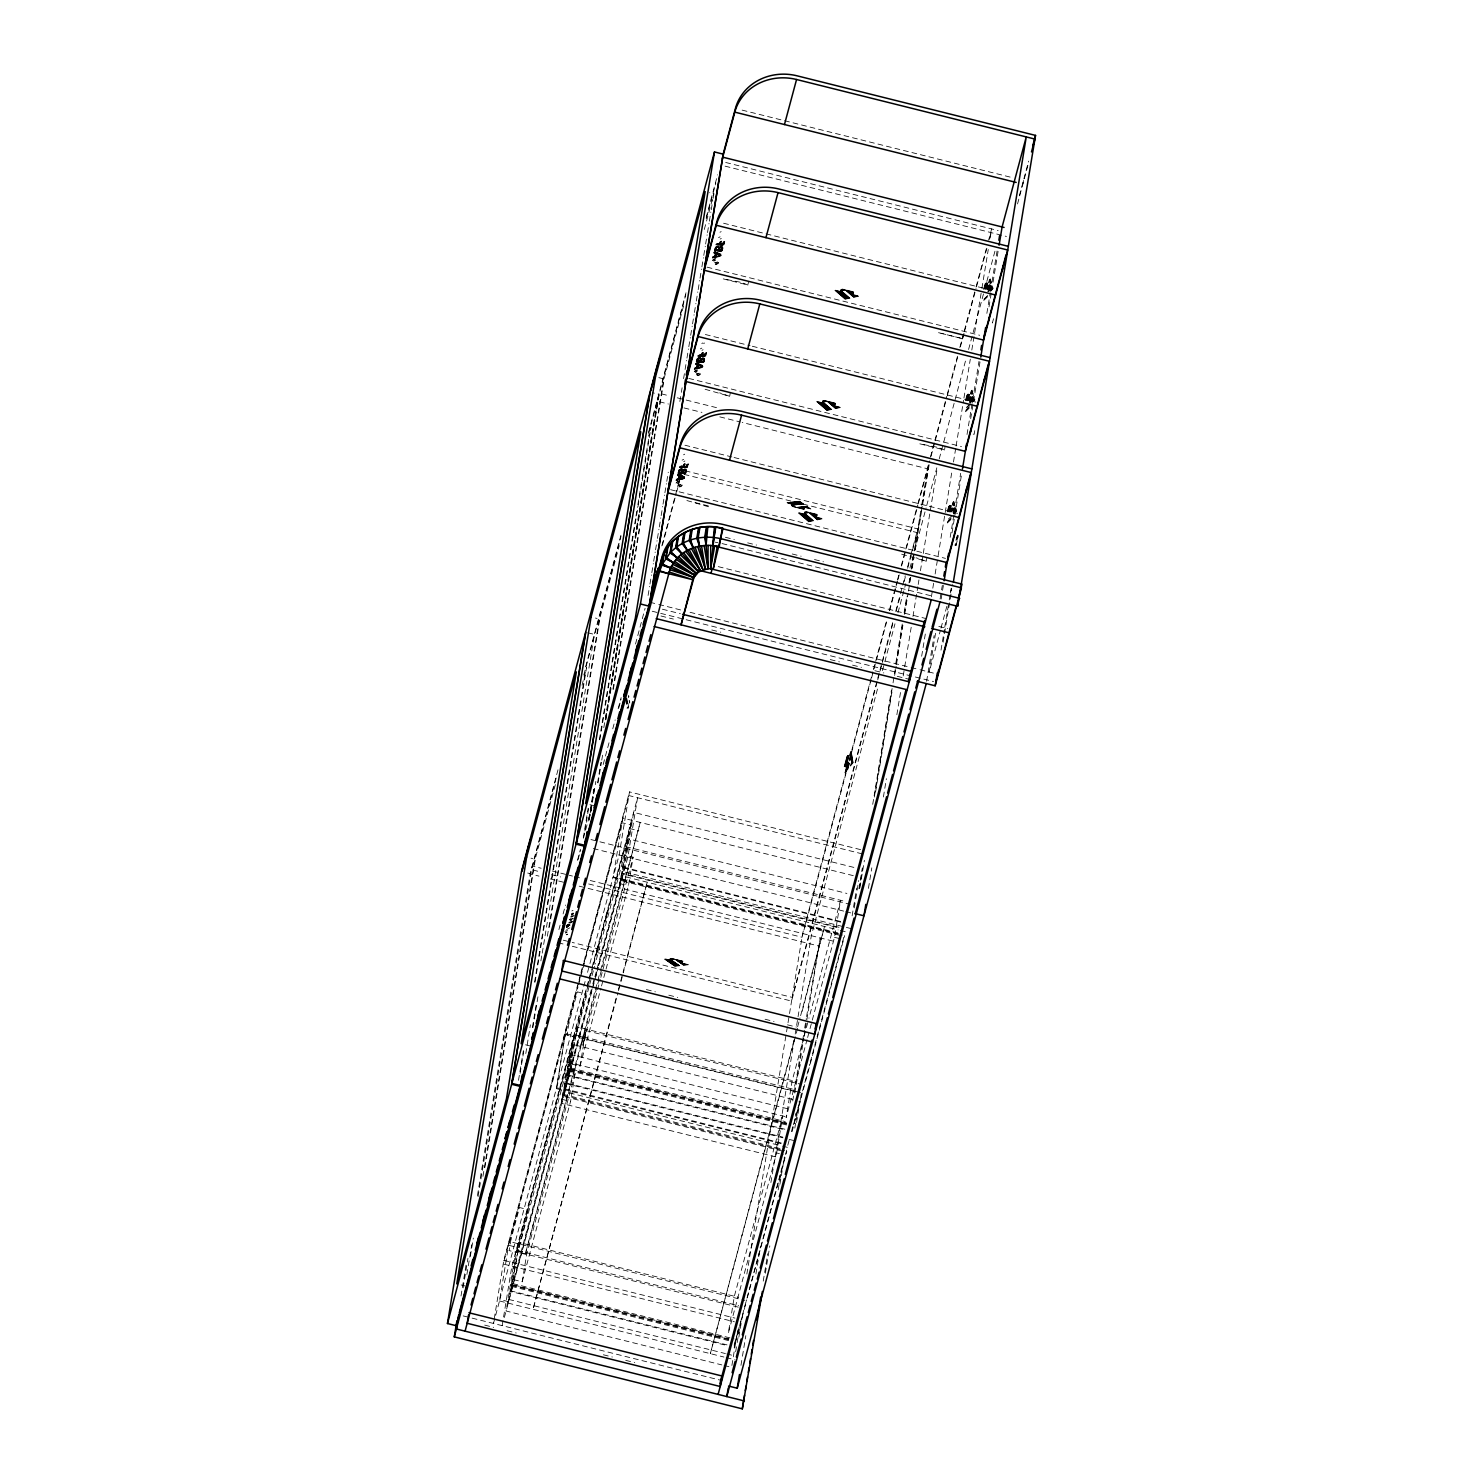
<?xml version="1.0" encoding="UTF-8"?>
<svg xmlns="http://www.w3.org/2000/svg" width="1483" height="1483" viewBox="0 0 1483 1483"><rect width="100%" height="100%" fill="white"/><g stroke="black" fill="none" stroke-linecap="round" stroke-linejoin="round"><path stroke-width="0.75" stroke-dasharray="5 3.75" d="M545.021 1144.876L544.65 1146.285L545.021 1144.802M461.009 1296.012L466.218 1263.887M477.452 1195.558L530.173 873.654L525.835 872.56M463.104 1287.93L467.961 1258.288M478.045 1196.707L479.176 1189.867M479.547 1187.586L532.193 865.998L541.147 868.241M466.904 1274.416L471.761 1244.756M482.957 1176.353L534.492 861.66L556.31 781.152M470.315 1256.379L473.318 1238.12M484.904 1167.362L535.344 859.25L531.007 858.175M518.512 1080.291L523.369 1050.631M534.584 982.154L585.025 674.042M520.107 1073.358L523.851 1050.557M535.048 982.135L586.582 667.443L582.04 685.202M525.798 1053.579L530.413 1024.809M540.887 960.873L541.999 954.032M542.24 953.124L594.59 633.501M532.434 1027.422L536.549 1002.341M547.375 936.218L598.91 621.525L619.264 545.614M532.879 1027.645L538.107 995.686M549.322 927.227L599.762 619.115L595.424 618.04M580.409 974.794L503.812 1260.346L493.468 1323.466L495.118 1317.33M495.674 1315.291L499.511 1300.962L509.244 1241.512L744.911 1300.387M502.162 1325.635L511.895 1266.185L588.491 980.708M583.301 837.876L588.158 808.198M599.373 739.739L635.614 518.364M636.003 516.065L637.486 506.945M637.857 504.665L649.443 433.907M584.914 830.943L588.64 808.124M599.836 739.72L651 427.308L648.609 436.243M508.206 1303.131L517.938 1243.681M519.551 1242.569L510.727 1291.489L519.551 1242.569L738.701 1297.328M728.635 1340.632L511.857 1286.465L512.173 1284.556L728.95 1338.741M588.862 818.931L593.719 789.271M603.803 727.634L604.934 720.794M605.305 718.495L657.266 401.226L668.425 404.025M589.233 818.913L594.09 789.234M605.676 718.458L606.807 711.618M607.177 709.319L658.767 394.274L652.242 392.643M589.103 820.303L590.215 813.444M590.586 811.164L594.702 786.046M605.546 719.848L659.008 393.366M590.976 811.053L592.088 804.212M592.459 801.932L595.832 781.374M605.917 719.756L607.048 712.915M607.418 710.617L659.379 393.347L668.314 395.59M597.593 782.727L600.967 762.206M612.905 689.224L663.327 381.372L684.275 303.255M598.038 782.95L601.394 762.41M601.764 760.112L602.895 753.271M613.35 689.373L664.18 378.981L657.673 377.349M588.306 984.675L516.566 1252.097L525.26 1254.266L594.776 991.793M513.489 1279.607L522.183 1281.775L526.873 1253.172L575.237 1072.858L566.543 1070.689L518.179 1250.985L526.873 1253.172M556.366 1088.633L565.227 1034.448L573.921 1036.617L565.042 1090.821L556.366 1088.633L499.808 1299.46L508.502 1301.629L594.887 978.539M781.078 1143.597L556.607 1087.743L565.468 1033.558L577.981 986.955M775.757 1156.907L561.204 1103.296L570.047 1054.376L789.049 1109.117M779.965 1148.528L563.188 1094.343L562.873 1096.234L784.136 1151.531M561.204 1103.296L570.047 1054.376M565.283 1089.912L574.162 1035.727L586.656 989.124M566.654 1083.795L574.403 1036.45L799.133 1092.6M577.406 1026.922L568.564 1075.842L577.406 1026.922L796.556 1081.682M786.491 1124.967L569.694 1070.8L570.01 1068.909L786.787 1123.076M648.09 595.462L649.591 586.323M649.962 584.042L651.445 574.922M651.834 572.623L653.317 563.503M653.688 561.223L655.189 552.084M655.56 549.804L657.062 540.683M657.432 538.403L658.934 529.264M659.305 526.984L660.788 517.864M661.177 515.565L662.66 506.445M663.031 504.164L664.532 495.025M664.903 492.745L666.405 483.625M666.775 481.345L668.277 472.206M679.863 401.467L680.975 394.608M681.346 392.328L682.106 387.767M683.589 378.628L684.72 371.788M685.09 369.508L686.592 360.388M686.963 358.089L688.446 348.968M688.816 346.688L690.318 337.549M690.689 335.269L692.19 326.149M692.561 323.869L694.063 314.73M694.433 312.45L695.935 303.329M696.306 301.049L697.789 291.91M698.178 289.63L699.661 280.491M700.032 278.211L701.533 269.09M701.904 266.81L703.405 257.671M703.776 255.391L705.278 246.271M705.648 243.991L707.131 234.852M707.521 232.571L709.004 223.451M709.375 221.152L710.876 212.032M711.247 209.752L712.748 200.613M713.119 198.333L713.861 193.772L709.523 192.679M522.183 1281.775L570.547 1101.48L575.237 1072.858M583.301 1037.359L584.487 1030.203L800.523 1084.184M571.344 1063.96L580.038 1066.129L584.71 1037.507L600.244 979.633M584.803 1037.729L585.97 1030.574L582.485 1046.868L584.803 1037.729L576.034 1035.338L589.159 986.362M838.414 933.827L613.091 877.528L622.841 818.078L856.247 876.397M860.641 849.648L629.478 791.885L619.134 855.005L613.091 877.528M910.655 555.699L917.829 528.93L682.18 470.037L676.786 491.577M627.884 838.729L619.06 887.65L627.884 838.729L846.904 893.452M837.821 932.863L621.043 878.696L620.728 880.587L841.973 935.884M621.785 879.697L631.517 820.247M601.523 985.991L628.403 885.814L633.093 857.193L624.399 855.024L595.128 964.098M602.376 966.786L640.211 822.416L600.17 971.736M705.111 389.25L729.71 396.313L730.322 392.624M740.11 282.178L723.111 278.841L747.933 285.033L748.544 281.362M734.956 1342.782L734.215 1347.343L746.746 1299.794M731.898 1365.472L736.754 1335.775M737.07 1334.904L738.182 1328.064M746.857 1274.064L786.157 1034.133M786.528 1031.834L787.658 1024.994M788.029 1022.695L789.141 1015.855M789.531 1013.556L802.618 933.586L872.82 671.855M735.679 1351.717L736.791 1344.859M737.181 1342.578L740.536 1322.002M738.905 1336.98L742.353 1316.014M740.962 1365.361L742.075 1358.502M742.464 1356.222L745.819 1335.664M755.922 1273.953L760.427 1246.536M770.9 1182.544L794.851 1036.302M795.222 1034.022L811.312 935.754L878.251 686.184M776.647 1152.977L782.727 1115.939L734.345 1296.253L728.283 1333.291L776.647 1152.977L783.172 1154.608M763.244 1281.127L767.712 1253.765M778.167 1189.904L781.541 1169.383M792.738 1100.961L804.324 1030.259M804.694 1027.979L806.177 1018.858M806.567 1016.578L820.247 937.979L804.194 1036.061M765.358 1273.248L769.825 1245.887M779.91 1184.305L784.396 1156.944M794.851 1093.082L803.823 1038.341M794.165 1123.799L795.889 1113.27M794.832 1128.1L799.263 1101.035M796.575 1122.464L797.687 1115.698M798.058 1113.455L801.376 1093.156M810.015 1028.59L834.503 937.312L840.564 900.274L808.921 1018.265M852.132 915.827L856.655 888.113M854.245 907.948L855.357 901.089M855.728 898.809L858.731 880.513M858.898 888.799L862.272 868.241M872.727 804.342L891.431 690.207M895.899 662.827L902.257 624.009M904.129 612.609L906.743 596.629M908.986 582.93L909.746 578.37M911.229 569.231L913.843 553.252M914.214 550.972L921.332 507.612M921.703 505.332L927.672 468.813L742.186 422.451M859.361 888.502L862.735 867.944M874.321 797.094L892.673 685.127M893.044 682.847L894.156 675.988M894.546 673.708L895.658 666.849M896.029 664.569L902.387 625.715M904.259 614.296L907.262 595.999M909.505 582.3L910.247 577.721M911.748 568.582L914.362 552.584M921.851 506.889L914.751 550.304L926.078 507.928M922.222 504.609L928.599 465.755M859.899 887.761L864.385 860.362M875.6 791.903L892.414 689.187M894.657 675.488L896.158 666.349M896.529 664.069L902.887 625.27M904.741 613.851L908.115 593.311M908.486 591.031L909.617 584.191M909.987 581.892L910.729 577.332M912.23 568.211L913.713 559.072M915.215 549.952L922.315 506.574M922.686 504.294L929.785 460.935M868.426 888.391L871.8 867.833M883.405 796.983L886.389 778.705M896.863 714.713L900.607 691.875M903.221 675.877L904.352 669.018M904.723 666.738L911.47 625.604M912.953 616.465L917.829 586.749M918.199 584.469L918.941 579.89M920.442 570.751L937.275 467.924M901.683 554.197L926.3 561.26L926.894 557.571M936.681 447.124L919.682 443.788L944.523 449.979L945.116 446.309M962.745 338.717L937.905 332.507L962.745 338.717L963.338 335.028M921.666 656.246L925.781 631.109M931.398 596.833L933.641 583.116M935.143 573.977L937.757 557.979M938.127 555.699L951.975 471.149M953.476 462.01L955.719 448.292M956.09 446.012L963.579 400.317M963.95 398.019L970.308 359.183M971.81 350.044L981.542 290.631M981.913 288.332L988.271 249.496M990.143 238.059L991.645 228.92L988.642 240.116M926.615 681.272L934.105 635.577M940.092 599.002L941.204 592.143M941.575 589.863L942.335 585.303M950.195 537.309L960.669 473.318M967.027 434.482L979.002 361.351M986.862 313.358L990.236 292.8M990.607 290.501L997.336 249.385M935.551 633.26L929.211 672.059L940.407 630.331M941.167 599.021L943.41 585.322M952.012 532.823L961.725 473.466M970.698 418.688L980.041 361.63M989.013 306.851L991.256 293.152M991.626 290.872L998.356 249.793M957.74 535.085L954.978 545.373L955.923 545.614L956.535 541.925M974.757 430.645L974.146 434.334L973.2 434.093M941.019 650.147L944.374 629.608M944.745 627.328L948.86 602.209M949.231 599.929L951.104 588.529M943.132 642.269L951.734 589.771M1022.862 184.114L1023.455 180.425M539.96 1163.895L541.258 1159.298M550.916 1122.687L549.618 1127.284M596.759 952.179L598.057 947.581M607.715 910.97L606.417 915.567M545.948 1141.298L546.041 1140.909M601.542 934.086L601.635 933.697M540.109 1162.969L541.647 1156.944M549.229 1129.638L550.786 1123.613M596.889 951.252L598.446 945.227M606.028 917.921L607.567 911.897M557.997 769.807L530.08 873.895L539.015 876.119M585.6 666.905L621.006 534.937M648.572 432.276L685.999 292.763M706.223 217.278L717.624 174.772M556.199 777.963L531.6 869.687L540.535 871.93M583.801 675.062L621.006 536.383M648.609 433.481L685.813 294.783M706.223 218.724L715.826 182.928M704.295 229.476L713.861 193.772M558.906 929.581L560.111 925.114M563.095 913.954L565.486 905.038M577.462 860.418L580.446 849.277M583.449 838.117L591.216 809.125M603.192 764.505L609.773 739.961M612.757 728.802L615.167 719.885M618.151 708.726L621.136 697.585M635.503 644.048L645.086 608.345M661.826 545.892L682.18 470.037M578.055 859.639L580.446 850.723M588.825 819.487L591.216 810.571M618.745 707.947L621.136 699.031M662.419 545.114L676.192 493.802M686.889 500.531L711.488 507.594M747.933 285.033L741.963 282.641M729.71 396.313L719.607 392.865M581.002 972.57L583.394 963.653M584.005 961.41L629.478 791.885M565.227 1034.448L508.688 1245.275L517.382 1247.444L573.921 1036.617M578.574 984.731L622.026 822.731L630.72 824.9L592.014 969.14M556.607 1087.743L585.173 981.227M587.546 972.347L589.344 965.693M589.937 963.468L613.146 876.916L621.84 879.104M589.085 978.483L591.476 969.567M592.069 967.342L637.56 797.743L627.828 857.193L597.278 971.068M587.268 986.899L591.42 971.365M588.899 982.432L593.089 966.842M593.682 964.617L630.145 828.663L638.839 830.832M589.771 984.137L594.535 966.323M564.3 1089.43L565.968 1082.942L782.764 1137.109M511.857 1286.465L563.188 1094.343M569.694 1070.8L592.236 986.047M592.829 983.878L594.627 977.149M594.905 976.815L621.043 878.696M595.647 976.741L597.89 967.379M598.631 965.637L622.397 876.008L838.117 929.915M504.368 1317.46L596.685 973.293M595.387 989.569L597.167 982.877M597.779 980.652L599.558 973.96M525.26 1254.266L601.764 969.011M600.837 977.408L633.093 857.193M580.038 1066.129L600.93 988.216M616.131 998.115L533.046 1309.341L617.929 992.869M618.522 989.198L647.218 882.218L623.305 972.811M618.522 990.644L620.32 983.97M620.914 981.727L622.712 975.054M873.431 669.612L886.63 620.395M889.299 610.477L897.067 581.503M897.437 580.131L898.846 574.829M901.238 565.913L917.384 505.74M917.829 504.072L929.34 461.176M930.434 457.098L946.71 396.424M947.229 394.459L957.499 356.217M959.835 347.485L975.462 289.222M976.036 287.09L986.251 249.014M871.022 680.011L802.025 937.256L585.229 883.089M871.633 677.768L873.431 671.058M874.025 668.814L875.823 662.104M876.434 659.879L886.63 621.84M889.633 610.662L897.419 581.577M898.031 579.352L899.236 574.866M901.627 565.913L905.835 550.267M906.428 548.024L917.829 505.518M918.422 503.293L928.729 464.865M931.027 456.301L934.624 442.879M935.235 440.655L946.636 398.148M947.229 395.905L958.037 355.642M960.428 346.688L964.043 333.267M964.636 331.043L976.036 288.536M976.63 286.293L986.844 248.273M989.235 239.319L991.033 232.609M892.692 622.619L792.163 997.392L572.234 942.428M895.695 611.459L899.884 595.851M900.478 593.626L905.26 575.775M907.652 566.858L910.061 557.923M877.139 682.069L791.57 1001.081L567.136 944.986M877.732 679.844L879.53 673.152M880.123 670.928L893.304 621.84M896.288 610.681L900.478 595.072M904.074 581.688L905.26 577.221M907.652 568.304L911.841 552.696M912.434 550.453L917.236 532.619L681.568 473.726L684.126 472.243M882.441 670.594L884.239 663.902M884.832 661.678L894.99 623.787M897.975 612.646L905.761 583.69M909.932 568.082L914.121 552.492M926.671 505.684L936.83 467.812M939.221 458.896L965.581 360.629M968.584 349.45L984.156 291.391M994.945 251.202L984.749 289.166L991.441 282.845M944.523 449.979L938.535 447.588M1019.322 195.849L1028.646 161.128M1017.542 203.95L1027.867 165.429M794.035 1040.176L710.338 1353.645L797.613 1028.275M797.632 1026.811L800.023 1017.894M800.616 1015.67L824.529 926.523L801.209 1014.891M926.3 561.26L916.179 557.812M993.536 318.734L992.368 323.053L992.034 319.142M803.545 1038.304L792.2 1080.588L786.138 1117.626L807.03 1039.713M804.138 1036.079L808.328 1020.489M807.642 1037.488L809.421 1030.815M734.141 1345.248L735.29 1340.706M787.788 1145.265L789.364 1139.407M791.477 1131.529L793.145 1125.059M735.642 1340.41L786.676 1150.196M793.498 1124.763L809.755 1064.145M810.311 1062.088L828.274 995.149M828.867 992.924L844.531 934.531M747.339 1297.551L786.806 1151.271M792.052 1131.677L844.661 935.606M955.96 540.313L957.147 535.864M957.11 539.756L958.278 535.437M955.923 545.614L958.24 536.957M940.982 628.125L946.877 606.158M950.418 592.978L952.772 584.209M846.83 756.59L847.905 755.273M850.389 752.233L851.205 751.214M846.626 757.35L848.239 755.366M850.185 752.993L851.279 751.64M846.422 758.11L848.591 755.459M849.981 753.753L851.353 752.066M846.218 758.87L848.943 755.533M849.759 754.532L851.427 752.493M846.014 759.63L849.296 755.626M849.555 755.292L851.502 752.919M845.811 760.39L851.576 753.345M845.607 761.168L851.631 753.772M845.403 761.928L851.705 754.198M845.199 762.688L851.78 754.625M844.995 763.448L851.854 755.051M844.791 764.208L851.928 755.477M844.587 764.968L852.002 755.904M844.383 765.747L852.076 756.311M844.161 766.507L852.132 756.738M844.476 766.637L852.206 757.164M844.828 766.73L852.28 757.591M845.18 766.804L852.354 758.017M845.514 766.896L852.428 758.443M845.866 766.989L852.503 758.87M846.218 767.063L852.577 759.296M846.292 767.49L852.632 759.722M846.089 768.268L852.706 760.149M845.885 769.028L852.781 760.575M845.681 769.788L852.855 761.001M845.477 770.548L852.929 761.428M845.273 771.308L853.003 761.836M845.05 772.068L853.077 762.262M844.847 772.847L853.133 762.688M984.972 284.013L986.269 282.771M989.272 279.861L990.273 278.878M984.768 284.773L986.733 282.882M989.068 280.621L990.403 279.323M984.564 285.533L987.196 282.993M988.864 281.381L990.533 279.768M984.36 286.293L987.659 283.105M988.66 282.141L990.663 280.194M984.156 287.072L988.123 283.234M988.457 282.901L990.792 280.639M983.952 287.832L990.922 281.084M983.748 288.592L991.052 281.51M983.544 289.352L991.182 281.955M984.934 288.573L991.311 282.4M985.806 288.851L991.571 283.272M985.713 289.519L991.701 283.716M987.177 288.666L991.83 284.161M987.14 289.259L991.96 284.588M987.4 289.556L992.09 285.033M987.697 289.834L992.22 285.478M987.993 290.112L992.349 285.904M988.29 290.39L992.479 286.349M987.789 291.447L992.609 286.794M988.123 291.706L992.739 287.239M989.791 290.649L992.869 287.665M989.773 291.224L992.998 288.11M990.329 291.243L993.128 288.555M984.156 298.936L990.384 292.892M983.952 299.696L987.177 296.563M983.748 300.456L988.03 296.303M966.749 395.294L968.047 394.033M971.05 391.123L972.051 390.159M966.545 396.054L968.51 394.163M970.846 391.883L972.181 390.585M966.341 396.814L968.974 394.274M970.642 392.643L972.31 391.03M966.137 397.574L969.437 394.385M970.438 393.421L972.44 391.475M965.934 398.334L969.901 394.497M970.234 394.181L972.57 391.92M965.73 399.094L972.7 392.346M965.526 399.872L972.829 392.791M965.322 400.632L972.959 393.236M966.712 399.854L973.089 393.662M966.564 400.54L973.219 394.107M967.583 400.132L973.349 394.552M967.491 400.781L973.478 394.997M968.955 399.928L973.608 395.423M968.918 400.54L973.738 395.868M969.178 400.836L973.868 396.313M969.474 401.114L973.997 396.74M969.771 401.392L974.127 397.184M970.067 401.671L974.257 397.629M969.567 402.727L974.387 398.074M969.901 402.968L974.516 398.501M971.569 401.93L974.646 398.946M966.749 407.158L974.776 399.39M966.545 407.918L970.716 403.877M972.106 402.523L974.906 399.817M965.934 410.198L972.162 404.155M965.73 410.976L968.955 407.844M965.526 411.736L969.808 407.565M948.527 506.556L949.824 505.314M952.827 502.403L953.829 501.421M948.323 507.316L950.288 505.425M952.624 503.163L953.958 501.866M948.119 508.094L950.751 505.536M952.42 503.923L954.088 502.311M947.915 508.854L951.215 505.666M952.216 504.683L954.218 502.756M947.711 509.614L951.678 505.777M952.012 505.443L954.348 503.182M947.507 510.374L954.477 503.627M947.303 511.134L954.607 504.072M947.099 511.895L954.737 504.498M948.49 511.116L954.867 504.943M948.341 511.82L954.996 505.388M949.361 511.394L955.126 505.814M949.268 512.061L955.256 506.259M950.733 511.209L955.386 506.704M950.696 511.82L955.515 507.149M950.955 512.117L955.645 507.575M952.753 510.931L955.775 508.02M952.994 511.264L955.905 508.465M953.235 511.598L956.034 508.891M952.957 512.451L956.164 509.336M953.217 512.747L956.294 509.781M953.347 513.192L956.424 510.226M953.347 513.767L956.554 510.653M948.323 519.18L952.494 515.139M953.884 513.785L956.683 511.097M947.711 521.478L953.94 515.435M947.507 522.238L950.733 519.106M947.303 522.998L951.585 518.846M719.996 232.238L721.164 231.626M701.774 343.518L702.942 342.907M703.628 343.537L704.592 343.018M683.552 454.799L684.72 454.169M718.551 237.614L720.089 236.798M720.163 239.06L721.331 238.448M720.034 241.748L721.239 241.117M716.122 244.157L717.679 243.342M719.941 242.137L721.665 241.228M716.029 244.528L718.217 243.379M719.83 242.526L721.572 241.599M719.737 242.897L721.461 241.989M716.493 244.936L721.368 242.378M717.605 245.01L721.164 243.138M723.166 242.081L724.705 241.266M718.143 245.047L721.053 243.527M723.055 242.471L724.779 241.544M718.699 245.084L721.517 243.601M722.944 242.841L724.668 241.933M715.455 247.142L717.642 245.993M719.255 245.121L722.073 243.638M722.851 243.231L724.575 242.322M715.269 247.568L718.124 246.048M719.811 245.158L724.464 242.693M715.121 247.976L718.476 246.197M720.349 245.214L724.371 243.082M714.991 248.365L718.773 246.382M720.905 245.251L724.26 243.472M714.899 248.755L718.995 246.586M721.461 245.288L724.167 243.842M714.787 249.125L716.567 248.199M717.568 247.661L719.144 246.827M721.999 245.325L724.056 244.232M714.695 249.515L716.382 248.606M717.994 247.772L719.274 247.086M722.555 245.362L723.945 244.621M714.584 249.904L716.289 248.996M718.254 247.958L721.109 246.456M718.384 248.217L721.628 246.512M714.38 250.664L716.715 249.422M718.384 248.551L721.999 246.641M714.528 250.905L717.271 249.459M718.31 248.922L722.295 246.808M715.084 250.942L717.828 249.496M718.198 249.292L719.904 248.403M720.59 248.032L722.536 247.012M713.972 252.203L714.936 251.684M715.64 250.979L719.663 248.866M721.053 248.124L722.722 247.235M713.861 252.573L715.288 251.832M716.734 251.053L719.477 249.607M721.424 248.588L722.925 247.791M713.768 252.963L715.64 251.98M717.29 251.109L720.034 249.645M721.424 248.903L722.925 248.106M714.027 253.148L715.992 252.11M717.828 251.146L720.571 249.682M721.35 249.274L722.888 248.458M714.398 253.278L716.345 252.258M718.384 251.183L722.814 248.829M714.769 253.426L716.697 252.388M718.94 251.22L722.722 249.218M715.14 253.556L717.049 252.536M719.496 251.257L722.61 249.589M715.232 253.834L717.401 252.685M720.034 251.294L722.518 249.978M715.121 254.223L717.753 252.814M720.59 251.331L722.406 250.367M715.028 254.594L718.106 252.963M721.146 251.368L722.314 250.738M714.917 254.983L718.476 253.111M714.825 255.354L716.567 254.446M717.012 254.205L718.829 253.241M712.73 256.781L713.842 256.207M714.713 255.743L716.456 254.816M717.383 254.334L719.181 253.389M712.637 257.171L716.363 255.206M717.753 254.464L719.533 253.519M712.526 257.56L716.252 255.595M718.124 254.613L719.885 253.667M712.433 257.931L716.734 255.669M718.495 254.742L720.237 253.815M712.841 258.042L718.662 255.298M718.847 254.872L720.942 254.094M714.936 257.597L721.294 254.242M715.992 257.375L721.276 254.575M717.049 257.134L721.183 254.965M713.212 259.506L714.528 258.802M718.106 256.911L721.072 255.336M712.711 260.1L715.325 258.709M719.144 256.689L720.979 255.725M712.489 260.545L713.508 259.988M714.899 259.265L715.881 258.746M713.916 260.767L715.047 260.174M713.749 261.193L715.344 260.341M714.509 262.751L715.974 262.306M715.251 263.029L717.401 261.879M715.733 263.084L717.309 262.269M715.232 264.345L716.233 263.826M715.788 264.382L718.495 262.936M716.604 264.289L718.05 263.511M700.328 348.894L701.867 348.079M701.941 350.322L703.109 349.728M701.811 353.028L703.016 352.398M697.807 355.809L699.995 354.641M701.607 353.788L703.443 352.491M701.515 354.177L703.239 353.269M698.271 356.217L701.088 354.734M701.403 354.567L703.146 353.64M698.827 356.254L703.035 354.029M699.383 356.291L702.942 354.418M704.944 353.343L706.483 352.528M699.92 356.328L702.831 354.789M704.833 353.733L706.557 352.824M700.477 356.365L703.294 354.882M704.722 354.122L706.446 353.214M697.251 358.404L699.42 357.255M701.033 356.402L703.85 354.919M704.629 354.493L706.353 353.584M697.047 358.849L699.902 357.329M701.589 356.439L706.242 353.974M696.899 359.238L700.254 357.477M702.126 356.476L706.149 354.363M696.788 359.646L700.551 357.644M702.682 356.513L706.038 354.734M696.676 360.017L700.773 357.848M703.239 356.55L705.945 355.123M696.565 360.406L698.345 359.461M699.346 358.942L700.921 358.107M703.776 356.587L705.834 355.512M696.472 360.795L698.159 359.887M699.772 359.034L701.051 358.367M704.332 356.624L705.741 355.883M696.361 361.166L698.067 360.276M700.032 359.238L702.886 357.718M700.161 359.498L703.405 357.774M696.157 361.945L699.049 360.74M700.087 360.184L704.073 358.07M696.862 362.223L699.605 360.777M699.976 360.573L701.681 359.665M702.367 359.312L704.314 358.274M697.418 362.26L701.44 360.128M702.831 359.405L704.499 358.515M695.749 363.465L696.713 362.964M697.955 362.297L701.311 360.536M703.072 359.59L704.629 358.775M695.638 363.854L697.066 363.113M698.512 362.334L701.255 360.888M703.202 359.85L704.703 359.071M695.546 364.243L697.418 363.242M699.068 362.371L701.811 360.925M703.202 360.184L704.703 359.387M695.805 364.429L697.77 363.391M699.605 362.408L702.349 360.962M703.127 360.554L704.666 359.739M696.176 364.558L698.122 363.52M700.161 362.445L704.592 360.109M696.547 364.688L698.474 363.669M700.717 362.482L704.499 360.48M696.917 364.818L698.827 363.817M701.274 362.519L704.388 360.87M697.01 365.096L699.179 363.947M701.811 362.556L704.295 361.259M696.899 365.485L699.531 364.095M702.367 362.594L704.184 361.63M696.806 365.875L699.883 364.243M702.923 362.631L704.091 362.019M696.695 366.245L700.254 364.373M696.602 366.635L698.345 365.708M698.79 365.485L700.606 364.521M694.526 368.062L695.62 367.487M696.491 367.024L698.233 366.097M699.16 365.615L700.958 364.651M694.304 368.822L698.141 366.486M699.531 365.745L701.663 364.948M694.211 369.211L698.512 366.931M700.273 366.004L702.015 365.078M694.619 369.323L699.475 366.764M700.643 366.153L702.367 365.226M695.675 369.1L700.439 366.579M700.996 366.282L702.72 365.374M696.732 368.878L703.072 365.504M697.77 368.637L703.053 365.838M698.827 368.414L702.961 366.227M694.989 370.769L696.306 370.064M699.883 368.192L702.849 366.616M694.489 371.362L697.103 369.971M700.921 367.969L702.757 366.987M694.266 371.807L695.286 371.269M696.676 370.528L697.659 370.008M695.694 372.048L696.825 371.436M695.527 372.455L697.121 371.621M696.287 374.031L697.27 373.512M696.621 374.179L697.751 373.586M697.029 374.291L699.179 373.16M697.529 374.365L699.086 373.531M697.01 375.625L698.011 375.088M697.566 375.644L700.273 374.217M698.382 375.551L699.828 374.791M682.106 460.156L683.644 459.341M683.737 461.602L684.886 460.991M683.589 464.309L684.794 463.678M679.677 466.7L681.235 465.884M683.496 464.68L685.22 463.771M679.585 467.089L681.772 465.922M683.385 465.069L685.127 464.16M683.292 465.458L685.016 464.531M680.048 467.497L682.866 465.996M683.181 465.829L684.924 464.921M680.604 467.534L684.812 465.31M681.16 467.571L684.72 465.681M686.722 464.624L688.26 463.808M681.698 467.608L684.608 466.07M686.61 465.013L688.334 464.105M682.254 467.646L685.072 466.144M686.518 465.384L688.223 464.476M679.029 469.685L681.198 468.535M682.81 467.683L685.628 466.181M686.407 465.773L688.131 464.865M678.825 470.111L681.679 468.609M683.366 467.72L688.019 465.254M678.676 470.519L682.032 468.739M683.904 467.757L687.927 465.625M678.565 470.908L682.328 468.925M684.46 467.794L687.815 466.014M678.454 471.297L682.551 469.129M685.016 467.831L687.723 466.404M678.343 471.687L680.122 470.741M681.123 470.204L682.699 469.369M685.554 467.868L687.611 466.774M678.139 472.447L679.956 471.168M681.55 470.315L684.664 468.999M686.11 467.905L687.519 467.164M681.939 470.76L685.183 469.054M677.935 473.207L680.289 471.965M681.939 471.093L685.554 469.184M678.083 473.466L680.827 472.002M681.865 471.464L685.85 469.351M678.639 473.503L681.383 472.039M681.754 471.854L683.459 470.945M684.145 470.574L686.091 469.555M679.195 473.54L683.218 471.409M684.608 470.667L686.277 469.777M677.527 474.745L678.491 474.245M679.733 473.578L683.088 471.798M684.849 470.871L686.407 470.055M677.434 475.116L678.843 474.375M680.289 473.615L683.033 472.15M684.979 471.131L686.481 470.333M677.323 475.505L679.195 474.523M680.845 473.652L683.589 472.206M684.979 471.464L686.481 470.667M677.583 475.691L679.548 474.653M684.905 471.835L686.444 471.019M677.953 475.839L679.9 474.801M681.939 473.726L686.369 471.39M678.324 475.969L680.252 474.949M682.495 473.763L686.277 471.761M678.695 476.099L680.604 475.079M683.051 473.8L686.166 472.15M678.788 476.377L680.957 475.227M683.589 473.837L686.073 472.521M678.676 476.766L681.309 475.376M684.145 473.874L685.962 472.91M678.472 477.526L682.032 475.654M684.701 473.911L685.869 473.299M678.38 477.915L680.122 476.988M680.567 476.747L682.384 475.783M676.304 479.343L677.397 478.749M678.269 478.286L680.011 477.378M680.938 476.877L682.736 475.932M676.192 479.713L679.918 477.748M681.309 477.025L683.088 476.08M676.081 480.103L679.807 478.138M681.679 477.155L683.441 476.21M675.988 480.492L680.289 478.212M682.05 477.285L683.793 476.358M676.396 480.603L681.253 478.027M682.421 477.415L684.145 476.506M677.453 480.362L682.217 477.841M682.792 477.545L684.497 476.636M678.51 480.14L684.849 476.784M679.548 479.917L684.831 477.118M680.604 479.695L684.738 477.507M676.767 482.049L678.083 481.345M681.661 479.454L684.627 477.878M676.267 482.642L678.88 481.252M682.699 479.231L684.534 478.267M676.044 483.087L677.064 482.55M678.454 481.808L679.436 481.289M677.305 483.736L678.899 482.883M678.065 485.312L679.047 484.793M678.398 485.46L679.529 484.867M678.806 485.571L680.957 484.44M679.307 485.645L680.864 484.811M678.788 486.887L679.789 486.368M679.344 486.925L682.069 485.497M680.159 486.832L681.605 486.053M571.882 910.97L573.031 910.358M571.752 913.676L572.939 913.046M571.641 914.047L573.383 913.139M571.53 914.436L573.272 913.528M571.437 914.826L573.161 913.899M571.326 915.196L573.068 914.288M570.399 917.013L573.235 915.512M571.511 917.087L574.31 915.604M569.268 919.59L570.844 918.756M569.694 919.682L570.974 919.015M569.954 919.868L572.809 918.366M570.084 920.146L573.328 918.422M569.917 921.221L571.604 920.313M568.434 922.982L571.734 921.573M569.546 923.056L572.271 921.61M570.084 923.093L572.827 921.647M566.469 925.336L568.397 924.317M566.84 925.466L568.749 924.447M566.932 925.744L569.101 924.595M566.821 926.134L569.472 924.743M566.728 926.523L569.824 924.873M566.617 926.894L570.176 925.021M566.525 927.283L568.267 926.356M566.413 927.672L568.174 926.745M566.654 929.507L569.824 927.839M564.912 931.417L566.246 930.712M566.599 931.176L567.6 930.657M565.616 932.677L566.766 932.084M565.449 933.104L567.062 932.251M566.209 934.679L567.192 934.16M566.543 934.828L567.674 934.234M714.491 250.275L716.178 249.385M696.269 361.555L697.955 360.666M678.046 472.836L679.733 471.928M715.937 244.899L718.773 243.416M697.714 356.18L700.551 354.678M679.492 467.46L682.328 465.959M717.753 263.01L718.699 262.51M699.531 374.272L700.477 373.79M681.309 485.553L682.254 485.071M834.892 290.408L835.837 290.205M835.263 290.724L836.69 290.408M840.972 289.463L842.826 289.055M835.615 291.039L837.524 290.612M840.861 289.889L843.66 289.278M835.986 291.354L838.377 290.835M840.75 290.297L844.513 289.482M836.356 291.669L839.211 291.039M840.639 290.724L845.347 289.686M836.709 291.984L840.045 291.243M840.527 291.15L846.181 289.908M837.079 292.299L847.034 290.112M837.45 292.614L847.868 290.316M837.802 292.93L848.721 290.538M838.173 293.245L849.555 290.742M838.525 293.56L850.389 290.946M838.896 293.875L851.242 291.169M839.267 294.19L852.076 291.372M839.619 294.505L852.929 291.576M839.99 294.82L853.763 291.799M840.36 295.136L853.726 292.207M840.713 295.451L853.615 292.614M841.083 295.766L853.504 293.041M841.454 296.081L853.374 293.467M841.806 296.396L853.263 293.875M842.177 296.711L853.151 294.301M842.548 297.026L853.522 294.616M842.9 297.341L854.356 294.82M843.271 297.657L855.209 295.043M843.642 297.972L856.043 295.247M843.994 298.287L856.896 295.451M844.365 298.602L857.73 295.673M844.735 298.917L858.564 295.877M845.088 299.232L859.417 296.081M816.67 401.689L817.615 401.467M817.04 402.004L818.468 401.689M822.75 400.744L824.604 400.336M817.393 402.319L819.302 401.893M822.639 401.151L825.438 400.54M817.763 402.635L820.155 402.097M822.527 401.578L826.291 400.762M818.134 402.95L820.989 402.319M822.416 402.004L827.125 400.966M818.486 403.265L821.823 402.523M822.305 402.412L827.959 401.17M818.857 403.58L828.812 401.392M819.228 403.895L829.646 401.596M819.58 404.21L830.499 401.8M819.951 404.525L831.333 402.023M820.321 404.84L832.167 402.227M820.674 405.156L833.02 402.431M821.044 405.471L833.854 402.653M821.415 405.786L834.707 402.857M821.767 406.101L835.541 403.061M822.138 406.416L835.504 403.469M822.509 406.731L835.392 403.895M822.861 407.046L835.281 404.321M823.232 407.362L835.151 404.729M823.584 407.677L835.04 405.156M823.955 407.992L834.929 405.582M824.326 408.307L835.3 405.897M824.678 408.622L836.134 406.101M825.049 408.937L836.987 406.305M825.419 409.252L837.821 406.527M825.771 409.568L838.674 406.731M826.142 409.883L839.508 406.935M826.513 410.198L840.342 407.158M826.865 410.513L841.195 407.362M798.447 512.951L799.393 512.747M798.818 513.266L800.245 512.951M804.546 512.006L806.381 511.616M799.17 513.581L801.08 513.174M804.416 512.432L807.215 511.82M799.541 513.897L801.932 513.378M804.305 512.858L808.068 512.024M799.912 514.212L802.766 513.581M804.194 513.266L808.902 512.247M800.264 514.527L803.601 513.804M804.083 513.693L809.737 512.451M800.635 514.842L810.589 512.655M801.005 515.157L811.423 512.877M801.358 515.472L812.276 513.081M801.728 515.787L813.11 513.285M802.099 516.103L813.945 513.507M802.451 516.418L814.797 513.711M802.822 516.733L815.631 513.915M803.193 517.048L816.484 514.138M803.545 517.363L817.318 514.341M803.916 517.678L817.281 514.749M804.287 517.993L817.17 515.176M804.639 518.309L817.059 515.583M805.009 518.624L816.929 516.01M805.38 518.939L816.818 516.436M805.732 519.254L816.707 516.844M806.103 519.569L817.077 517.159M806.474 519.884L817.912 517.382M806.826 520.218L818.764 517.586M807.197 520.533L819.598 517.789M807.568 520.848L820.451 518.012M807.92 521.163L821.285 518.216M808.291 521.478L822.12 518.42M808.661 521.794L822.972 518.642M664.569 959.167L665.96 959M670.131 958.537L671.91 958.333M664.959 959.427L666.812 959.223M670.056 958.852L672.763 958.537M665.329 959.686L667.647 959.427M669.964 959.167L673.597 958.76M665.719 959.946L668.481 959.631M669.871 959.482L674.45 958.963M666.089 960.205L669.334 959.853M669.797 959.798L675.284 959.167M666.46 960.483L676.137 959.39M666.849 960.743L676.971 959.594M667.22 961.003L677.805 959.798M667.61 961.262L678.658 960.02M667.98 961.522L679.492 960.224M668.37 961.781L680.345 960.428M668.74 962.059L681.179 960.65M669.111 962.319L682.013 960.854M669.5 962.578L682.866 961.058M669.871 962.838L682.847 961.373M670.26 963.097L682.755 961.688M670.631 963.375L682.681 962.004M671.002 963.635L682.588 962.319M671.391 963.894L682.514 962.634M671.762 964.154L682.421 962.949M672.151 964.413L682.792 963.209M672.522 964.673L683.644 963.431M672.911 964.951L684.479 963.635M673.282 965.211L685.331 963.839M673.653 965.47L686.166 964.061M674.042 965.73L687 964.265M674.413 965.989L687.852 964.469M674.802 966.249L688.687 964.692M715.269 542.203L717.846 542.667M742.112 110.113L1012.296 177.626M725.688 162.463L998.152 230.551M725.076 166.152L1006.438 236.446M723.593 223.229L994.018 290.816M707.039 267.144L979.707 335.269M705.37 334.509L750.064 345.669M752.307 346.243L975.795 402.078M688.816 378.425L961.485 446.55M677.249 397.815L683.96 399.502M686.184 400.058L717.475 407.881M684.071 407.936L701.96 412.404M719.83 416.871L739.943 421.895M684.924 445.215L731.842 456.949M734.085 457.506L957.573 513.359M670.613 489.687L945.487 558.387M694.952 502.533L710.209 506.352M725.409 537.272L734.307 539.515M747.692 542.852L756.59 545.077M769.955 548.413L778.872 550.638M792.237 553.975L801.154 556.218M814.519 559.554L823.436 561.779M722.054 543.557L931.899 595.999M718.254 566.636L925.855 618.522M938.813 626.419L947.748 628.644M649.851 602.246L656.543 603.915M658.786 604.471L681.105 610.051M690.04 612.294L908.875 666.979M911.1 667.535L917.792 669.204M920.035 669.76L933.548 673.134M662.419 609.216L680.326 613.702M652.205 611.237L933.548 681.55M660.955 615.983L673.375 619.078M711.803 629.978L720.812 632.221M830.239 659.564L839.434 661.863M852.558 665.144L861.493 667.369M874.896 670.724L883.812 672.948M897.215 676.304L908.857 679.214M587.824 632.778L594.349 634.409M862.29 853.893L628.866 795.555L503.219 1264.017L734.382 1321.779M853.856 867.407L633.63 812.369L623.898 871.819L844.124 926.856M589.956 804.676L594.294 805.77M625.77 846.608L844.921 901.367M590.957 839.563L597.668 841.232M599.892 841.806L850.204 904.352M593.311 848.554L843.623 911.1M845.848 911.674L852.558 913.343M840.601 921.462L623.824 867.277L622.156 873.765L838.933 927.932M623.713 867.907L844.976 923.205M846.367 927.413L850.871 928.543M622.248 873.135L839.026 927.301M840.36 930.49L847.108 932.177M621.173 879.771L842.418 935.05M619.709 883.646L628.403 885.814M834.503 937.312L841.028 938.943M552.306 871.022L572.438 876.064M574.663 876.62L581.373 878.288M590.253 880.513L835.837 941.816M551.713 874.71L560.648 876.954M550.193 878.9L565.82 882.811M579.204 886.167L585.915 887.835M588.139 888.391L818.134 945.876M563.243 940.185L569.991 941.872M558.164 942.743L564.893 944.43M646.403 989.569L655.356 991.812M668.796 995.167L677.75 997.41M765.08 1019.229L774.033 1021.472M787.473 1024.827L796.427 1027.07M575.293 1034.8L794.313 1089.523M565.468 1033.558L574.162 1035.727M800.635 1092.619L582.374 1038.081L581.188 1045.237L582.689 1045.608M792.552 1099.366L572.29 1044.329L564.541 1091.673L780.28 1145.58M525.538 1044.811L529.876 1045.904M567.933 1062.254L787.065 1117.033M570.677 1067.945L785.23 1121.574M786.435 1123.372L569.657 1069.206L567.989 1075.694L784.767 1129.861M569.546 1069.836L790.81 1125.134M568.082 1075.064L784.878 1129.23M565.876 1083.572L787.121 1138.851M789.123 1139.389L793.627 1140.501M564.411 1088.8L781.189 1142.967M782.523 1146.137L789.253 1147.823M563.318 1095.418L784.563 1150.715M561.853 1099.292L570.547 1101.48M517.437 1250.447L738.701 1305.744M738.293 1307.153L515.824 1251.559L506.092 1311.009L721.813 1364.916M503.812 1260.346L734.975 1318.109M512.84 1283.611L734.085 1338.908M728.598 1339.038L511.802 1284.853L510.133 1291.341L727.504 1345.656M511.709 1285.501L732.954 1340.78M510.245 1290.711L727.022 1344.877M461.12 1284.964L465.458 1286.039M508.817 1299.442L725.428 1353.571M726.781 1353.923L733.696 1355.647M499.511 1300.962L723.926 1357.038M726.188 1357.594L735.16 1359.855M724.075 1365.472L730.804 1367.159M463.178 1315.903L469.889 1317.571M472.113 1318.127L722.425 1380.692M484.719 1325.116L493.672 1327.359M507.112 1330.714L516.214 1332.995M603.377 1354.776L612.349 1357.019M625.715 1360.356L634.743 1362.599M799.559 501.18L810.904 509.058M799.096 501.235L810.07 508.854M798.633 501.273L809.236 508.632M798.169 501.328L808.383 508.428M797.706 501.384L807.549 508.224M797.242 501.439L806.696 508.002M796.779 501.495L805.862 507.798M796.315 501.551L805.028 507.594M795.852 501.588L804.565 507.631M795.389 501.643L804.472 507.946M794.925 501.699L804.379 508.261M794.462 501.755L804.305 508.576M793.998 501.81L804.212 508.891M793.535 501.866L804.138 509.207M793.071 501.903L803.99 509.485M792.608 501.958L803.156 509.281M792.144 502.014L802.303 509.077M791.681 502.07L801.469 508.854M791.218 502.125L800.635 508.65M790.754 502.162L799.782 508.447M790.291 502.218L798.948 508.224M789.827 502.274L798.095 508.02M789.364 502.329L797.261 507.816M788.9 502.385L791.551 504.22M791.922 504.48L796.427 507.594M788.437 502.44L790.717 504.016M791.848 504.795L795.574 507.39M787.974 502.477L789.864 503.794M791.755 505.11L794.74 507.186M787.51 502.533L789.03 503.59M791.681 505.425L793.887 506.964M787.047 502.589L788.177 503.386M791.588 505.74L793.053 506.76M628.662 695.601L628.885 696.88M629.534 700.699L629.793 702.349M628.384 695.953L628.681 697.64M629.181 700.625L629.589 703.109M627.939 703.202L628.57 706.928M626.734 697.974L628.366 707.688M626.456 698.308L628.162 708.448M626.178 698.66L627.606 707.094M625.9 698.994L627.383 707.78M625.622 699.327L627.161 708.466M602.654 930.008L603.025 928.599L602.673 929.897M511.06 1239.046L509.17 1250.614L517.864 1252.801L528.208 1209.702L519.513 1207.533L511.06 1239.046M568.916 1023.4L567.025 1034.967L575.701 1037.136L586.063 994.055L577.369 991.867L568.916 1023.4"/><path stroke-width="1.5" d="M693.729 576.127L681.049 624.825L693.933 577.573L698.512 571.975L708.003 568.675L708.077 545.41M925.244 622.193L710.617 568.749L710.691 545.484M723 154.733L735.42 108.444A51.219 46.585 9.3 0 1 797.15 75.837L1035.542 135.398L957.61 606.269L712.693 545.577L714.435 526.873M704.091 545.577L708.003 568.675L710.617 568.749L715.14 526.91L961.447 587.861L935.18 685.795L917.31 681.327M447.458 1323.522L521.478 871.466L585.655 632.24L511.635 1084.277L447.458 1323.522L456.152 1325.691L661.325 560.908C667.406 537.94 692.283 524.185 715.14 526.91M762.355 1291.489L742.316 1408.85L454.28 1336.869L456.894 1320.908M458.71 1314.791L456.393 1328.99L744.429 1400.972M468.572 1314.865L467.182 1323.281L720.219 1386.512L721.943 1375.983L468.906 1312.752M511.876 1083.369L585.896 631.332L650.073 392.105L576.053 844.142L511.876 1083.369L520.57 1085.556M522.201 1075.027L520.329 1086.446L511.635 1084.277M587.231 831.703L584.988 845.403L576.294 843.234L650.314 391.197L714.491 151.952L723.185 154.139L649.165 606.176L640.471 603.989L714.491 151.952M584.376 846.33L585.488 839.471M585.859 839.452L584.747 846.311L576.053 844.142M586.489 838.451L587.602 831.592M684.738 384.153L685.48 379.592M686.24 375.032L686.981 370.453M649.851 602.246L722.74 157.161L1004.084 227.455M661.548 560.296L659.601 571.418L454.28 1336.869M663.828 554.012L661.881 565.134L670.372 567.915L677.305 557.868L671.002 551.898L672.707 541.369M664.143 553.456L662.419 563.966L670.372 567.915L465.069 1331.159M667.48 547.598L665.441 558.683L673.393 562.632L666.182 557.608L667.906 547.097M671.799 542.315L670.075 552.844L677.305 557.868M672.225 541.814L670.501 552.343L662.104 564.541L659.601 571.418L693.117 579.797L668.907 571.882M677.397 537.254L675.673 547.765L681.995 553.734C692.561 545.966 706.557 543.575 719.218 546.689L722.369 528.17M677.898 536.809L676.174 547.338L670.501 552.343L696.658 573.606L678.695 556.607M678.472 536.457L676.749 546.967L681.995 553.734L677.286 557.849M683.83 533.064L682.106 543.575L687.352 550.36L683.311 542.945L685.035 532.434M684.404 532.694L682.681 543.223L700.625 570.64L689.132 549.544M690.93 529.857L689.206 540.387L693.247 547.783L690.503 539.942L692.227 529.412M691.56 529.598L689.836 540.109L702.942 569.62L695.156 547.264M698.53 527.744L696.806 538.255L699.55 546.115L698.178 537.995L699.902 527.485M699.197 527.559L697.473 538.088L705.426 568.971L701.515 545.874M694.545 573.884L693.933 577.573L669.723 569.639M706.427 526.743L704.703 537.254L706.075 545.373L707.836 526.687M707.131 526.65L705.407 537.18L708.003 568.675M715.844 527.021L712.693 545.577M728.19 1388.144L726.8 1396.56L939.981 601.857M728.524 1386.049L737.218 1388.218L739.461 1374.5M742.316 1408.85L744.559 1395.169M745.3 1390.609L746.06 1386.049M746.802 1381.489L747.543 1376.928M748.303 1372.35L749.045 1367.789M749.786 1363.229L750.546 1358.669M751.288 1354.109L752.029 1349.549M752.771 1344.988L753.531 1340.428M756.886 1319.907L757.628 1315.347M758.388 1310.787L760.631 1297.087M865.812 904.389L863.94 915.808L855.246 913.639M943.818 576.145L944.578 571.585M945.32 567.007L946.08 562.446M980.875 349.932L981.616 345.354M998.838 240.227L999.579 235.667M944.152 580.761L948.638 553.363M962.467 468.906L966.582 443.806M980.782 357.069L985.639 327.391M999.097 245.214L1002.1 226.955L1026.255 136.918L953.365 582.003M970.549 431.961L971.143 428.29M988.772 320.699L989.365 317.01M966.082 491.948L966.675 488.278M984.304 380.686L984.897 376.997M1002.527 269.405L1003.12 265.717M935.18 685.795L937.275 672.985M937.886 674.227L938.646 669.667M957.61 606.269L959.334 595.74M710.617 568.749L714.676 545.892M717.253 546.337L713.193 569.212L723.055 528.282A51.219 46.585 9.3 0 0 661.325 560.908M651.445 595.35L652.483 591.124M652.39 590.531L653.855 584.172M652.298 592.255L655.023 579.909M653.669 586.934L656.246 575.311M654.745 583.079L656.895 572.901M655.968 578.592L656.95 574.44M656.95 573.476L658.248 568.378M654.096 583.709L654.392 582.17M658.174 568.897L658.359 567.952M523.295 865.571L521.979 871.133L525.186 858.416M525.835 856.136L526.131 854.875M524.407 862.29L528.652 845.477M526.687 854.06L529.19 844.235M529.542 843.086L529.894 841.602M530.562 839.044L528.93 845.607M650.815 390.845L654.022 378.128M652.019 386.803L655.894 371.325M656.265 369.971L656.617 368.47M654.374 377.998L657.914 364.336M657.377 366.746L658.026 363.965M658.248 363.465L659.397 358.775M722.388 158.421L734.808 112.133A51.219 46.585 9.3 0 1 796.556 79.507L1034.93 139.087L1031.482 151.952M704.814 266.588L716.882 221.56A51.219 46.585 9.3 0 1 778.631 188.934L1008.329 246.345M716.289 225.249L704.203 270.258L983.563 340.07L1007.717 250.015L778.037 192.623A51.219 46.585 9.3 0 0 716.289 225.249L995.649 295.043M686.592 377.85L698.66 332.841A51.219 46.585 9.3 0 1 760.408 300.215L990.106 357.607M698.067 336.511L685.98 381.539L965.34 451.351L989.495 361.296L759.815 303.904A51.219 46.585 9.3 0 0 698.067 336.511L977.427 406.323M668.37 489.13L680.456 444.103A51.219 46.585 9.3 0 1 742.186 411.495L971.884 468.888M679.844 447.792L667.758 492.819L947.118 562.632L971.272 472.576L741.593 415.166A51.219 46.585 9.3 0 0 679.844 447.792L959.204 517.604M576.294 843.234L640.471 603.989M476.84 1243.644L478.638 1236.952M482.828 1221.325L484.626 1214.633M488.815 1199.024L490.595 1192.332M504.961 1138.777L506.76 1132.085M507.965 1127.618L509.763 1120.926M531.674 1039.212L533.472 1032.52M537.662 1016.893L539.46 1010.201M562.798 923.186L564.597 916.475M568.786 900.867L570.584 894.175M574.774 878.548L576.572 871.856M595.499 801.302L597.297 794.61M601.486 778.983L603.266 772.291M623.62 696.435L625.418 689.725M629.608 674.116L631.406 667.424M635.595 651.797L637.393 645.105M471.093 1265.87L472.892 1259.16M475.283 1250.243L480.084 1232.373M481.271 1227.905L486.072 1210.054M487.258 1205.586L492.059 1187.735M493.246 1183.267L495.044 1176.575M496.249 1172.108L498.047 1165.416M499.233 1160.948L501.032 1154.256M502.236 1149.788L504.035 1143.078M505.221 1138.629L507.019 1131.918M508.224 1127.451L511.209 1116.291M512.414 1111.824L514.212 1105.132M531.915 1039.12L533.713 1032.428M536.105 1023.492L540.906 1005.641M542.092 1001.173L543.89 994.463M545.095 990.014L546.893 983.303M548.08 978.854L549.878 972.144M551.083 967.676L552.881 960.984M554.067 956.516L555.865 949.824M557.07 945.357L558.869 938.665M563.058 923.038L564.856 916.346M567.248 907.411L572.049 889.559M573.235 885.091L578.036 867.221M593.941 807.901L598.724 790.05M599.929 785.582L601.727 778.89M602.932 774.423L604.712 767.731M605.917 763.263L607.715 756.571M611.904 740.944L613.702 734.233M617.892 718.606L619.69 711.914M623.88 696.287L626.883 685.127M628.069 680.66L632.87 662.808M634.057 658.341L638.858 640.489M640.044 636.022L641.842 629.33M643.047 624.862L644.845 618.151M459.304 1312.548L661.919 557.219A51.219 46.585 9.3 0 1 723.667 524.611L962.059 584.172L958.519 597.352M784.47 124.535L796.556 79.507M471.001 1305.003L472.799 1298.292M473.985 1293.825L475.783 1287.114M476.988 1282.647L478.787 1275.936M479.991 1271.469L481.79 1264.777M485.979 1249.131L488.982 1237.953M490.169 1233.485L491.967 1226.775M493.172 1222.307L494.97 1215.615M496.175 1211.148L497.973 1204.437M502.162 1188.791L503.96 1182.081M508.168 1166.454L509.967 1159.743M514.156 1144.097L517.159 1132.919M518.346 1128.452L523.147 1110.582M524.352 1106.114L529.134 1088.225M530.339 1083.758L532.137 1077.066M533.342 1072.58L535.141 1065.888M536.327 1061.42L538.125 1054.71M542.333 1039.064L545.318 1027.886M546.523 1023.418L548.321 1016.726M549.526 1012.259L551.324 1005.548M552.529 1001.081L554.327 994.37M555.513 989.903L557.311 983.192M567.507 945.209L569.305 938.498M571.697 929.563L576.498 911.693M577.703 907.225L579.501 900.515M580.687 896.047L582.485 889.337M583.69 884.869L585.488 878.177M589.678 862.531L591.476 855.821M595.684 840.175L597.482 833.483M599.874 824.529L604.675 806.659M605.88 802.192L610.662 784.303M611.867 779.836L616.668 761.965M617.855 757.498L619.653 750.787M623.861 735.142L625.659 728.45M628.051 719.496L632.852 701.626M634.038 697.158L635.836 690.448M637.041 685.98L638.839 679.288M640.044 674.802L641.842 668.11M643.029 663.643L644.827 656.932M646.032 652.464L647.83 645.754M649.035 641.286L650.833 634.594M765.951 237.651L778.037 192.623M747.729 348.931L759.815 303.904M729.506 460.193L741.593 415.166M710.987 573.309L712.137 569.027M1032.669 146.113L1035.542 135.398M984.174 336.4L1006.03 254.909M965.952 447.662L988.382 364.039M719.83 1383.861L812.054 1040.084M815.038 1028.924L906.057 689.614M908.467 680.678L924.632 620.413M718.106 1394.391L931.287 599.688M947.73 558.943L970.735 473.17M732.12 1372.665L735.123 1361.431M736.309 1357.019L741.129 1339.056M742.279 1334.793L747.135 1316.7M748.248 1312.511L750.138 1305.503M751.232 1301.37L753.123 1294.325M754.235 1290.229L756.126 1283.147M757.22 1279.088L759.074 1272.192M760.204 1267.946L766.34 1245.108M767.452 1240.937L772.328 1222.734M773.44 1218.618L778.334 1200.377M779.335 1196.633L784.118 1178.818M785.304 1174.351L827.329 1017.709M828.348 1013.909L831.741 1001.285M832.723 997.614L854.041 918.107M855.135 914.029L886.612 796.705M887.594 793.053L892.599 774.386M893.545 770.863L902.776 736.439M903.981 731.972L908.764 714.102M909.969 709.653L914.751 691.782M915.753 688.093L917.755 680.623M921.944 664.996L923.742 658.304M926.134 649.369L930.935 631.517M932.121 627.049L936.922 609.198M737.218 1388.218L926.245 683.552M935.773 682.106L956.294 605.62M734.808 112.133L1016.17 182.428M959.723 598.372L721.331 538.811C705.964 535.048 689.002 537.884 676.174 547.338L698.512 571.975L683.589 552.696M698.03 570.084L924.854 626.753M931.546 628.44L949.38 632.889M682.569 614.259L910.97 671.336L909.246 681.846L656.209 618.615M654.096 626.512L907.133 689.743M559.592 978.836L812.628 1042.067M659.824 570.825L668.314 573.606M662.104 564.541L693.933 577.573L671.261 566.302M672.466 564.226L695.119 575.478L674.561 561.167M665.756 558.127L695.119 575.478M676.1 559.295L696.658 573.606M680.549 554.976L698.512 571.975M685.702 551.361L700.625 570.64M691.449 548.543L702.942 569.62M697.622 546.597L705.426 568.971M526.669 857.081L456.764 1283.87L506.463 1098.662L576.349 671.873L526.669 857.081M591.087 616.947L521.182 1043.735L570.862 858.527L640.767 431.738L591.087 616.947M655.486 376.812L585.6 803.601L635.28 618.392L705.166 191.604L655.486 376.812M563.429 960.428L561.705 970.957L814.742 1034.189L816.466 1023.659L563.429 960.428M652.372 589.752L651.389 595.647L657.711 569.806L652.372 589.752"/></g></svg>
